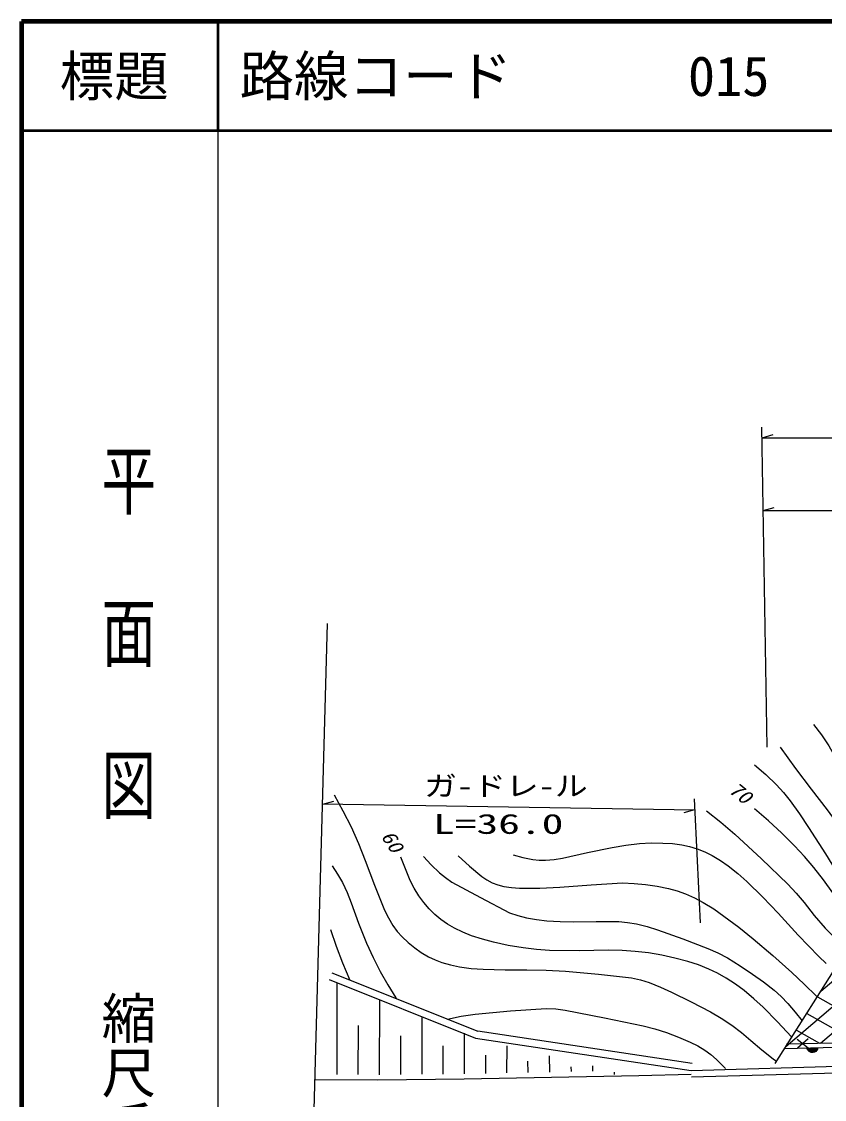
# Model space of a CAD drawing. Units: millimetres, scale not verified. Extents: x 40000 to 680000, y 20000 to 380000.
# Drawn here: x 40000 to 113668, y 281036 to 380000 of the extents above; entities that cross this region are included whole.
import ezdxf
from ezdxf.enums import TextEntityAlignment as Align

# ---------------------------------------------------------------- set-up
doc = ezdxf.new("R2010")
doc.units = ezdxf.units.MM
doc.header["$LTSCALE"] = 1000
for name, color, linetype, lineweight in [('M-BGD', 7, 'Continuous', 25), ('M-TTL', 2, 'Continuous', 140), ('M-TTL-BAND', 7, 'Continuous', 25), ('M-TTL-LINE', 7, 'Continuous', 50)]:
    doc.layers.add(name, color=color, linetype=linetype, lineweight=lineweight)
doc.layers.add('M-TTL-TXT', color=7, linetype='Continuous')
doc.styles.add('@ＭＳ ゴシック', font='')
doc.styles.add('ＭＳ ゴシック', font='')
doc.styles.get('@ＭＳ ゴシック').set_extended_font_data('@MS Gothic')
doc.styles.get('ＭＳ ゴシック').set_extended_font_data('MS Gothic')

# ---------------------------------------------------------------- blocks, each defined once
blk = doc.blocks.new('BUHIN137')
at = {"color": 7, "linetype": 'Continuous', "lineweight": 25}
for p, q in [((610, 199), (-610, -199)), ((64, -639), (-64, 639))]:
    blk.add_line(p, q, dxfattribs=at)
blk = doc.blocks.new('BUHIN180')
at = {"color": 7, "linetype": 'Continuous', "lineweight": 25}
for p, q in [((-427, -84), (-97, 424)), ((-214, 359), (-417, 47)), ((-11, 442), (-407, -168)), ((-382, -244), (66, 446)), ((140, 446), (-350, -309)), ((-311, -364), (206, 432))]:
    blk.add_line(p, q, dxfattribs=at)
blk.add_lwpolyline([(-272, -419), (-347, -323), (-397, -222), (-437, -80), (-427, 45), (-394, 164), (-310, 294), (-215, 372), (-104, 431), (41, 453), (155, 451), (272, 419)], close=True, dxfattribs=at)

msp = doc.modelspace()

# ---------------------------------------------------------------- linework, layer by layer
at = {"layer": 'M-BGD'}
for p, q in [((108415, 313367), (107929, 342750)), ((107952, 341779), (108949, 342077)), ((107959, 341777), (219381, 341787)), ((108046, 335098), (109043, 335396)), ((108049, 335096), (205575, 335106)), ((113306, 286207), (159803, 325866)), ((68051, 324733), (66772, 278986)), ((155538, 324595), (110118, 285854)), ((113344, 290971), (150940, 323038)), ((67588, 308162), (101774, 307631)), ((67641, 308151), (68645, 308423)), ((101727, 308639), (102252, 297256)), ((101759, 307611), (100755, 307339)), ((109154, 284324), (115599, 294549)), ((68213, 292055), (81655, 286671)), ((68455, 292658), (81851, 287293)), ((68951, 283327), (68966, 291775)), ((72848, 283300), (72860, 290137)), ((113019, 290456), (120230, 286362)), ((76745, 283345), (76754, 288611)), ((110021, 285699), (201473, 288086)), ((110198, 286138), (201986, 288343)), ((112058, 288932), (116722, 286284)), ((70900, 283312), (70907, 287829)), ((80642, 283391), (80648, 287111)), ((101537, 284336), (81851, 287293)), ((111097, 287407), (113215, 286205)), ((74797, 283323), (74803, 286870)), ((81655, 286671), (101439, 283699)), ((78693, 283368), (78698, 285967)), ((82590, 283429), (82593, 285088)), ((84539, 283468), (84543, 285947)), ((88472, 283547), (88434, 285043)), ((101439, 283699), (179247, 285962)), ((101457, 283099), (179264, 285363)), ((86493, 283507), (86466, 284560)), ((90451, 283586), (90439, 284044)), ((92430, 283626), (92418, 284118)), ((96648, 283210), (80611, 282890)), ((94417, 283339), (94413, 283529)), ((101450, 283337), (96648, 283210)), ((72683, 282798), (66883, 282843)), ((80611, 282890), (72683, 282798))]:
    msp.add_line(p, q, dxfattribs=at)
for points in [[(112672, 315461), (113393, 314498), (114062, 313505), (114485, 312751), (114860, 311958), (115739, 309679), (116672, 307431), (117223, 306449), (117827, 305494), (118450, 304565), (119120, 303673), (119796, 302904), (120515, 302157)], [(109602, 313366), (111006, 311427), (112460, 309521), (113923, 307634), (115339, 305708), (116186, 304458), (116987, 303168), (117957, 301479), (118954, 299814)], [(107255, 311765), (108288, 310863), (109275, 309920), (109923, 309207), (110527, 308453), (111384, 307246), (112194, 306001), (113760, 303576), (115269, 301129), (115890, 300044), (116562, 298992), (117058, 298315), (117573, 297651)], [(68685, 309011), (69488, 307548), (70236, 306060), (70904, 304538), (71521, 302980), (72382, 300694), (73303, 298422), (73661, 297707), (74077, 297015), (74477, 296470), (74925, 295961), (75473, 295434), (76071, 294943), (76679, 294517), (77325, 294139), (77936, 293847), (78574, 293609), (79364, 293385), (80168, 293219), (81260, 293072), (82355, 292985), (84359, 292926), (86371, 292926), (88137, 292902), (89901, 292817), (92939, 292543), (95974, 292208), (96790, 292015), (97599, 291761), (98624, 291345), (99627, 290873), (101432, 290008), (103218, 289086), (104208, 288496), (105164, 287857), (106063, 287173), (106924, 286442), (107929, 285585), (108971, 284776), (109099, 284680), (109227, 284584)], [(102857, 307545), (104166, 306495), (105442, 305392), (107890, 303126), (110306, 300809), (111072, 299983), (111795, 299115), (112740, 297923), (113729, 296772), (114630, 295884), (115583, 295029), (115643, 294976), (115711, 294917)], [(116736, 296349), (115605, 298199), (114424, 300018), (113590, 301190), (112708, 302327), (111840, 303347), (110921, 304333), (109748, 305491), (108525, 306612), (107896, 307169), (107265, 307722)], [(85111, 303508), (86003, 303256), (86898, 303065), (87485, 303003), (88086, 303000), (88858, 303070), (89631, 303201), (91918, 303722), (94193, 304180), (95442, 304381), (96709, 304524), (97776, 304582), (98850, 304579), (99721, 304523), (100584, 304408), (101297, 304257), (101994, 304047), (102689, 303767), (103369, 303427), (104119, 302979), (104845, 302475), (105715, 301781), (106551, 301038), (108004, 299608), (109418, 298131), (111267, 296128), (113161, 294165), (113829, 293520)], [(110638, 286789), (109372, 288162), (108061, 289494), (107199, 290288), (106297, 291038), (105500, 291628), (104661, 292172), (103868, 292615), (103046, 293006), (102106, 293380), (101143, 293698), (99951, 294019), (98746, 294281), (97532, 294485), (96312, 294629), (95097, 294710), (93867, 294732), (91150, 294688), (88427, 294705), (87234, 294797), (86035, 294949), (84659, 295178), (83289, 295467), (82285, 295736), (81286, 296066), (80494, 296386), (79727, 296761), (79079, 297141), (78463, 297572), (77918, 298029), (77405, 298539), (76908, 299121), (76458, 299741), (76037, 300428), (75671, 301139), (75217, 302203), (74811, 303287)], [(76893, 303331), (77591, 302569), (78333, 301848), (78888, 301403), (79489, 300999), (82112, 299563), (84760, 298181), (85527, 297921), (86324, 297714), (87253, 297544), (88188, 297433), (89423, 297358), (90661, 297343), (92728, 297382), (94791, 297360), (95613, 297283), (96425, 297146), (97390, 296904), (98356, 296599), (100671, 295779), (102961, 294905), (103878, 294492), (104769, 294025), (105935, 293312), (107081, 292540), (108087, 291824), (109061, 291057), (109703, 290475), (110301, 289850), (110976, 289061), (111629, 288248)], [(80060, 303400), (81112, 302439), (82221, 301509), (82682, 301197), (83178, 300935), (83701, 300736), (84248, 300594), (84952, 300483), (85685, 300430), (87557, 300443), (89381, 300515), (92250, 300746), (95145, 300919), (96201, 300875), (97255, 300771), (98316, 300614), (99364, 300397), (100152, 300180), (100931, 299902), (101750, 299535), (102545, 299112), (103510, 298521), (104444, 297878), (105807, 296845), (107132, 295767), (108921, 294247), (110670, 292681), (111814, 291611), (112949, 290531)], [(68505, 302478), (69001, 301730), (69444, 300952), (69875, 300034), (70256, 299078), (70921, 297226), (71640, 295399), (72250, 294074), (72917, 292769), (73609, 291557), (74352, 290377), (74385, 290327), (74422, 290268)], [(68343, 296626), (68866, 295100), (69446, 293593), (69779, 292791), (70119, 291992)], [(79071, 288406), (80329, 288670), (81607, 288877), (84861, 289159), (88135, 289383), (89008, 289345), (89889, 289245), (93474, 288543), (97029, 287785), (98112, 287506), (99186, 287168), (100282, 286766), (101360, 286307), (102051, 285964), (102709, 285570), (103258, 285161), (103778, 284697), (104191, 284288), (104603, 283862)]]:
    msp.add_lwpolyline(points, dxfattribs=at)
at = {"layer": 'M-TTL'}
for p, q in [((40000, 380000), (40000, 20000)), ((680000, 380000), (40000, 380000))]:
    msp.add_line(p, q, dxfattribs=at)
at = {"layer": 'M-TTL-BAND'}
msp.add_line((58000, 370000), (58000, 20000), dxfattribs=at)
at = {"layer": 'M-TTL-LINE'}
for p, q in [((58000, 380000), (58000, 370000)), ((40000, 370000), (680000, 370000))]:
    msp.add_line(p, q, dxfattribs=at)

# ---------------------------------------------------------------- block references
at = {"layer": 'M-BGD', "rotation": 124.48167}
for name, p in [('BUHIN137', (111679, 286173)), ('BUHIN180', (112561, 285765))]:
    msp.add_blockref(name, p, dxfattribs=at)

# ---------------------------------------------------------------- texts
at = {"layer": 'M-BGD', "style": 'ＭＳ ゴシック'}
for s, width, p in [('ガ-ドレ-ル', 1.2, (76943, 308354)), ('L=36.0', 1.6, (77751, 304868))]:
    msp.add_text(s, height=1833, dxfattribs=dict(at, width=width)).set_placement(p, align=Align.BOTTOM_LEFT)
at = {"layer": 'M-BGD', "style": 'ＭＳ ゴシック', "oblique": 15, "width": 1.1}
for s, rotation, p in [('70', 321.1, (104540, 308985)), ('60', 302.5, (72597, 304999))]:
    msp.add_text(s, height=1320, rotation=rotation, dxfattribs=at).set_placement(p, align=Align.BOTTOM_LEFT)
at = {"layer": 'M-TTL-BAND', "style": '@ＭＳ ゴシック', "width": 1.4}
msp.add_text('平  面  図', height=3666, rotation=270, dxfattribs=at).set_placement((49777, 306475), align=Align.MIDDLE_RIGHT)
at = {"layer": 'M-TTL-BAND', "style": '@ＭＳ ゴシック'}
msp.add_text('縮尺千分の一', height=3666, rotation=270, dxfattribs=at).set_placement((49777, 261030), align=Align.MIDDLE_RIGHT)
at = {"layer": 'M-TTL-TXT', "style": 'ＭＳ ゴシック'}
msp.add_text('標題', height=3666, dxfattribs=at).set_placement((48500, 375000), align=Align.MIDDLE_CENTER)
for s, p in [('路線コード', (60000, 375000)), ('015', (101142, 375000))]:
    msp.add_text(s, height=3666, dxfattribs=at).set_placement(p, align=Align.MIDDLE_LEFT)

doc.saveas('drawing.dxf')
